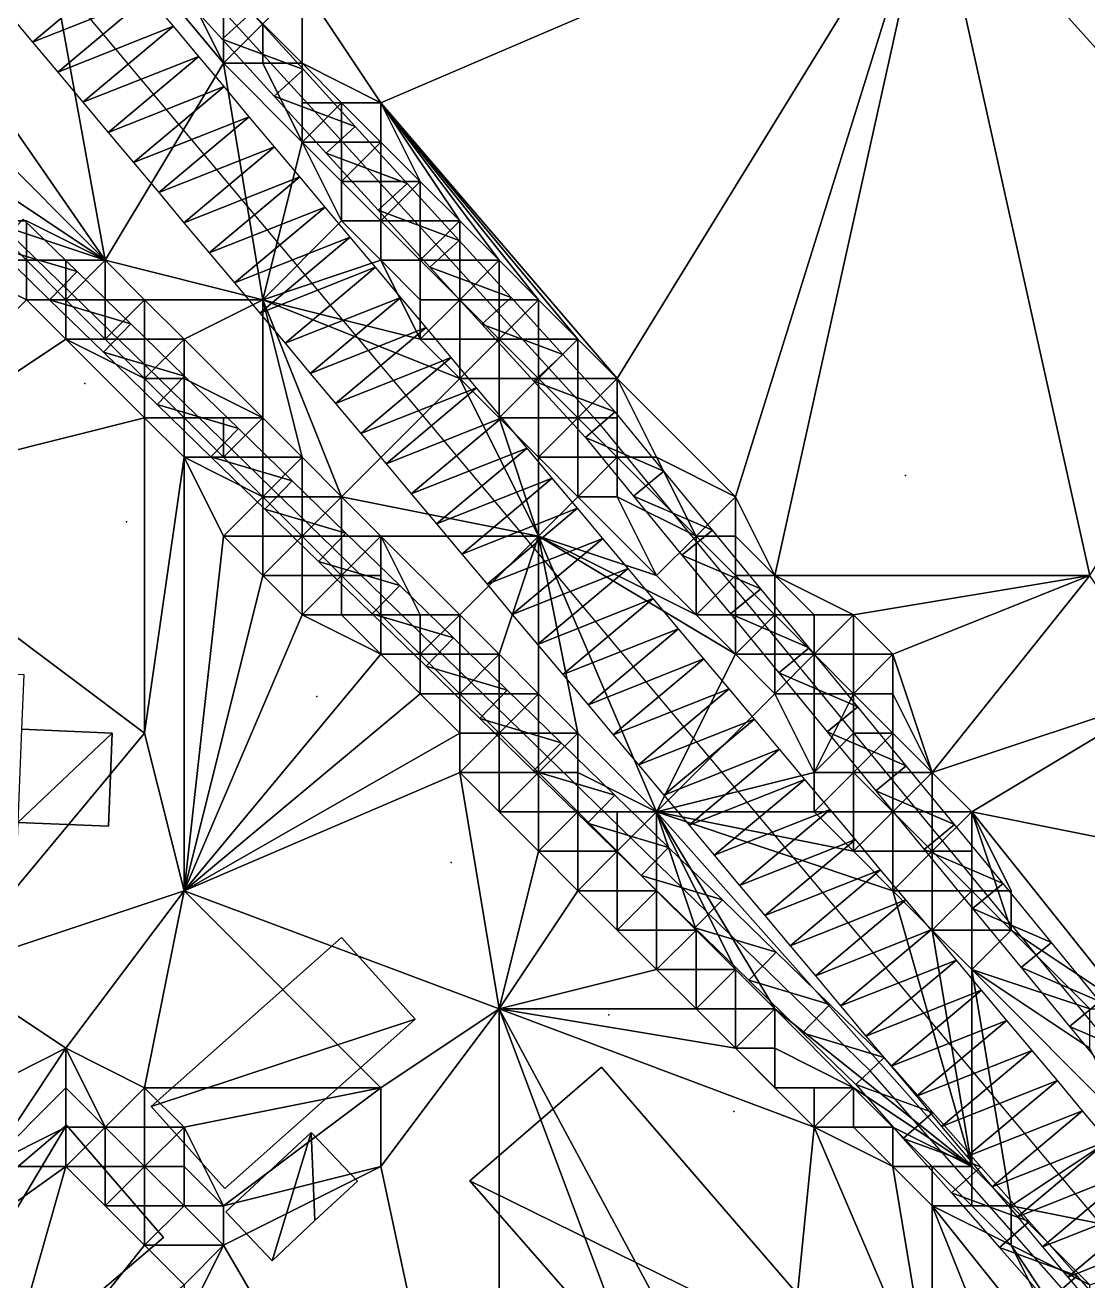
# Model space of a CAD drawing. Header units: metres. Extents: x -1103 to 901, y -902 to 905.
# Drawn here: x 185.9 to 239.9, y 466.2 to 529.9 of the extents above; entities that cross this region are included whole.
import ezdxf

# ---------------------------------------------------------------- set-up
doc = ezdxf.new("R2010")
doc.units = ezdxf.units.M
for name, color, linetype in [('OSM_BUILDING_FOOTPRINTS', 7, 'CONTINUOUS'), ('OSM_BUILDING_ROOFS', 1, 'CONTINUOUS'), ('OSM_BUILDING_WALLS', 8, 'CONTINUOUS'), ('OSM_ROAD_AXES', 2, 'CONTINUOUS'), ('OSM_ROAD_SURFACE', 9, 'CONTINUOUS'), ('OSM_TERRAIN', 3, 'CONTINUOUS'), ('OSM_TREES', 3, 'CONTINUOUS'), ('OSM_WATER_SURFACE', 5, 'CONTINUOUS'), ('OSM_WATERWAYS', 5, 'CONTINUOUS')]:
    doc.layers.add(name, color=color, linetype=linetype)

msp = doc.modelspace()

# ---------------------------------------------------------------- linework, layer by layer
at = {"layer": 'OSM_BUILDING_FOOTPRINTS'}
for points in [[(185.859, 496.969, 12.929), (185.748, 494.193, 12.929), (190.347, 494.005, 12.929), (190.159, 489.283, 12.929), (185.56, 489.471, 12.929), (185.439, 486.573, 12.929), (180.454, 486.772, 12.929), (180.343, 484.096, 12.929), (168.405, 484.583, 12.929), (168.515, 487.248, 12.929), (161.01, 487.546, 12.929), (161.109, 489.968, 12.929), (157.318, 490.123, 12.929), (157.539, 495.642, 12.929), (161.342, 495.498, 12.929), (161.441, 497.953, 12.929), (165.896, 497.776, 12.929), (165.995, 500.154, 12.929), (182.62, 499.479, 12.929), (182.521, 497.101, 12.929), (185.859, 496.969, 12.929)], [(201.997, 483.631, 14.17), (205.745, 479.473, 14.17), (196.073, 470.892, 14.17), (192.325, 475.05, 14.17), (201.997, 483.631, 14.17)], [(215.196, 477.04, 14.929), (228.803, 461.292, 14.929), (222.226, 455.608, 14.929), (208.519, 471.279, 14.929), (215.196, 477.04, 14.929)], [(171.102, 459.667, 10.438), (188.036, 474.099, 10.438), (192.955, 468.392, 10.438), (176.01, 453.971, 10.438), (171.102, 459.667, 10.438)], [(196.117, 469.697, 13.98), (200.461, 473.734, 13.98), (202.804, 471.256, 13.98), (200.649, 469.255, 13.98), (198.471, 467.209, 13.98), (196.117, 469.697, 13.98)]]:
    msp.add_polyline3d(points, close=True, dxfattribs=at)
at = {"layer": 'OSM_BUILDING_ROOFS'}
for points in [[(185.56, 489.471, 22.929), (190.347, 494.005, 22.929), (185.748, 494.193, 22.929)], [(185.56, 489.471, 22.929), (190.159, 489.283, 22.929), (190.347, 494.005, 22.929)], [(205.745, 479.473, 26.17), (201.997, 483.631, 26.17), (192.325, 475.05, 26.17)], [(205.745, 479.473, 26.17), (192.325, 475.05, 26.17), (196.073, 470.892, 26.17)], [(228.803, 461.292, 26.929), (215.196, 477.04, 26.929), (208.519, 471.279, 26.929)], [(188.036, 474.099, 22.438), (171.102, 459.667, 22.438), (176.01, 453.971, 22.438)], [(188.036, 474.099, 22.438), (176.01, 453.971, 22.438), (192.955, 468.392, 22.438)], [(200.461, 473.734, 25.98), (196.117, 469.697, 25.98), (198.471, 467.209, 25.98)], [(200.461, 473.734, 25.98), (198.471, 467.209, 25.98), (200.649, 469.255, 25.98)], [(200.461, 473.734, 25.98), (200.649, 469.255, 25.98), (202.804, 471.256, 25.98)], [(228.803, 461.292, 26.929), (208.519, 471.279, 26.929), (222.226, 455.608, 26.929)]]:
    msp.add_3dface(points, dxfattribs=at)
at = {"layer": 'OSM_BUILDING_WALLS'}
for points in [[(190.347, 494.005, 12.929), (185.748, 494.193, 12.929), (185.748, 494.193, 22.929)], [(190.347, 494.005, 12.929), (185.748, 494.193, 22.929), (190.347, 494.005, 22.929)], [(190.159, 489.283, 12.929), (190.347, 494.005, 12.929), (190.347, 494.005, 22.929)], [(190.159, 489.283, 12.929), (190.347, 494.005, 22.929), (190.159, 489.283, 22.929)], [(185.56, 489.471, 12.929), (190.159, 489.283, 12.929), (190.159, 489.283, 22.929)], [(185.56, 489.471, 12.929), (190.159, 489.283, 22.929), (185.56, 489.471, 22.929)], [(201.997, 483.631, 14.17), (192.325, 475.05, 14.17), (192.325, 475.05, 26.17)], [(201.997, 483.631, 14.17), (192.325, 475.05, 26.17), (201.997, 483.631, 26.17)], [(205.745, 479.473, 14.17), (201.997, 483.631, 14.17), (201.997, 483.631, 26.17)], [(205.745, 479.473, 14.17), (201.997, 483.631, 26.17), (205.745, 479.473, 26.17)], [(196.073, 470.892, 14.17), (205.745, 479.473, 14.17), (205.745, 479.473, 26.17)], [(196.073, 470.892, 14.17), (205.745, 479.473, 26.17), (196.073, 470.892, 26.17)], [(215.196, 477.04, 14.929), (208.519, 471.279, 14.929), (208.519, 471.279, 26.929)], [(215.196, 477.04, 14.929), (208.519, 471.279, 26.929), (215.196, 477.04, 26.929)], [(228.803, 461.292, 14.929), (215.196, 477.04, 14.929), (215.196, 477.04, 26.929)], [(228.803, 461.292, 14.929), (215.196, 477.04, 26.929), (228.803, 461.292, 26.929)], [(192.325, 475.05, 14.17), (196.073, 470.892, 14.17), (196.073, 470.892, 26.17)], [(192.325, 475.05, 14.17), (196.073, 470.892, 26.17), (192.325, 475.05, 26.17)], [(188.036, 474.099, 10.438), (171.102, 459.667, 10.438), (171.102, 459.667, 22.438)], [(188.036, 474.099, 10.438), (171.102, 459.667, 22.438), (188.036, 474.099, 22.438)], [(192.955, 468.392, 10.438), (188.036, 474.099, 10.438), (188.036, 474.099, 22.438)], [(192.955, 468.392, 10.438), (188.036, 474.099, 22.438), (192.955, 468.392, 22.438)], [(200.461, 473.734, 13.98), (196.117, 469.697, 13.98), (196.117, 469.697, 25.98)], [(200.461, 473.734, 13.98), (196.117, 469.697, 25.98), (200.461, 473.734, 25.98)], [(202.804, 471.256, 13.98), (200.461, 473.734, 13.98), (200.461, 473.734, 25.98)], [(202.804, 471.256, 13.98), (200.461, 473.734, 25.98), (202.804, 471.256, 25.98)], [(200.649, 469.255, 13.98), (202.804, 471.256, 13.98), (202.804, 471.256, 25.98)], [(200.649, 469.255, 13.98), (202.804, 471.256, 25.98), (200.649, 469.255, 25.98)], [(208.519, 471.279, 14.929), (222.226, 455.608, 14.929), (222.226, 455.608, 26.929)], [(208.519, 471.279, 14.929), (222.226, 455.608, 26.929), (208.519, 471.279, 26.929)], [(196.117, 469.697, 13.98), (198.471, 467.209, 13.98), (198.471, 467.209, 25.98)], [(196.117, 469.697, 13.98), (198.471, 467.209, 25.98), (196.117, 469.697, 25.98)], [(198.471, 467.209, 13.98), (200.649, 469.255, 13.98), (200.649, 469.255, 25.98)], [(198.471, 467.209, 13.98), (200.649, 469.255, 25.98), (198.471, 467.209, 25.98)], [(176.01, 453.971, 10.438), (192.955, 468.392, 10.438), (192.955, 468.392, 22.438)], [(176.01, 453.971, 10.438), (192.955, 468.392, 22.438), (176.01, 453.971, 22.438)]]:
    msp.add_3dface(points, dxfattribs=at)
at = {"layer": 'OSM_ROAD_AXES'}
msp.add_polyline3d([(179.625, 541.713, 13.917), (363.017, 323.054, 14.291), (382.196, 303.402, 15.046)], dxfattribs=at)
at = {"layer": 'OSM_ROAD_SURFACE'}
for points in [[(185.021, 530.611, 14.113), (186.303, 529.082, 14.119), (190.901, 532.938, 13.947)], [(186.303, 529.082, 14.119), (192.183, 531.409, 13.965), (190.901, 532.938, 13.947)], [(186.303, 529.082, 14.119), (187.586, 527.553, 14.125), (192.183, 531.409, 13.965)], [(187.586, 527.553, 14.125), (193.466, 529.879, 13.984), (192.183, 531.409, 13.965)], [(187.586, 527.553, 14.125), (188.868, 526.024, 14.135), (193.466, 529.879, 13.984)], [(188.868, 526.024, 14.135), (194.748, 528.35, 14.002), (193.466, 529.879, 13.984)], [(188.868, 526.024, 14.135), (190.151, 524.495, 14.154), (194.748, 528.35, 14.002)], [(190.151, 524.495, 14.154), (196.03, 526.821, 14.024), (194.748, 528.35, 14.002)], [(190.151, 524.495, 14.154), (191.433, 522.966, 14.172), (196.03, 526.821, 14.024)], [(191.433, 522.966, 14.172), (197.313, 525.292, 14.015), (196.03, 526.821, 14.024)], [(191.433, 522.966, 14.172), (192.716, 521.436, 14.194), (197.313, 525.292, 14.015)], [(192.716, 521.436, 14.194), (198.595, 523.763, 13.998), (197.313, 525.292, 14.015)], [(192.716, 521.436, 14.194), (193.998, 519.907, 14.223), (198.595, 523.763, 13.998)], [(193.998, 519.907, 14.223), (199.878, 522.234, 14.024), (198.595, 523.763, 13.998)], [(193.998, 519.907, 14.223), (195.281, 518.378, 14.252), (199.878, 522.234, 14.024)], [(195.281, 518.378, 14.252), (201.16, 520.705, 14.225), (199.878, 522.234, 14.024)], [(195.281, 518.378, 14.252), (196.563, 516.849, 14.28), (201.16, 520.705, 14.225)], [(196.563, 516.849, 14.28), (202.443, 519.176, 14.385), (201.16, 520.705, 14.225)], [(196.563, 516.849, 14.28), (197.846, 515.32, 14.355), (202.443, 519.176, 14.385)], [(197.846, 515.32, 14.355), (203.725, 517.647, 14.5), (202.443, 519.176, 14.385)], [(197.846, 515.32, 14.355), (199.128, 513.791, 14.523), (203.725, 517.647, 14.5)], [(199.128, 513.791, 14.523), (205.008, 516.118, 14.655), (203.725, 517.647, 14.5)], [(199.128, 513.791, 14.523), (200.411, 512.262, 14.703), (205.008, 516.118, 14.655)], [(200.411, 512.262, 14.703), (206.29, 514.589, 14.678), (205.008, 516.118, 14.655)], [(200.411, 512.262, 14.703), (201.693, 510.733, 14.882), (206.29, 514.589, 14.678)], [(201.693, 510.733, 14.882), (207.573, 513.059, 14.933), (206.29, 514.589, 14.678)], [(201.693, 510.733, 14.882), (202.976, 509.204, 15.062), (207.573, 513.059, 14.933)], [(202.976, 509.204, 15.062), (208.855, 511.53, 15.103), (207.573, 513.059, 14.933)], [(202.976, 509.204, 15.062), (204.258, 507.675, 15.234), (208.855, 511.53, 15.103)], [(204.258, 507.675, 15.234), (210.138, 510.001, 15.341), (208.855, 511.53, 15.103)], [(204.258, 507.675, 15.234), (205.54, 506.146, 15.378), (210.138, 510.001, 15.341)], [(205.54, 506.146, 15.378), (211.42, 508.472, 15.511), (210.138, 510.001, 15.341)], [(205.54, 506.146, 15.378), (206.823, 504.617, 15.531), (211.42, 508.472, 15.511)], [(206.823, 504.617, 15.531), (212.703, 506.943, 15.661), (211.42, 508.472, 15.511)], [(206.823, 504.617, 15.531), (208.105, 503.087, 15.701), (212.703, 506.943, 15.661)], [(208.105, 503.087, 15.701), (213.985, 505.414, 15.797), (212.703, 506.943, 15.661)], [(208.105, 503.087, 15.701), (209.388, 501.558, 15.868), (213.985, 505.414, 15.797)], [(209.388, 501.558, 15.868), (215.267, 503.885, 15.909), (213.985, 505.414, 15.797)], [(209.388, 501.558, 15.868), (210.67, 500.029, 15.993), (215.267, 503.885, 15.909)], [(210.67, 500.029, 15.993), (216.55, 502.356, 16.018), (215.267, 503.885, 15.909)], [(210.67, 500.029, 15.993), (211.953, 498.5, 16.102), (216.55, 502.356, 16.018)], [(211.953, 498.5, 16.102), (217.832, 500.827, 16.093), (216.55, 502.356, 16.018)], [(211.953, 498.5, 16.102), (213.235, 496.971, 16.181), (217.832, 500.827, 16.093)], [(213.235, 496.971, 16.181), (219.115, 499.298, 16.187), (217.832, 500.827, 16.093)], [(213.235, 496.971, 16.181), (214.518, 495.442, 16.26), (219.115, 499.298, 16.187)], [(214.518, 495.442, 16.26), (220.397, 497.769, 16.308), (219.115, 499.298, 16.187)], [(214.518, 495.442, 16.26), (215.8, 493.913, 16.34), (220.397, 497.769, 16.308)], [(215.8, 493.913, 16.34), (221.68, 496.24, 16.397), (220.397, 497.769, 16.308)], [(215.8, 493.913, 16.34), (217.083, 492.384, 16.427), (221.68, 496.24, 16.397)], [(217.083, 492.384, 16.427), (222.962, 494.71, 16.409), (221.68, 496.24, 16.397)], [(217.083, 492.384, 16.427), (218.365, 490.855, 16.549), (222.962, 494.71, 16.409)], [(218.365, 490.855, 16.549), (224.245, 493.181, 16.555), (222.962, 494.71, 16.409)], [(218.365, 490.855, 16.549), (219.648, 489.326, 16.615), (224.245, 493.181, 16.555)], [(219.648, 489.326, 16.615), (225.527, 491.652, 16.687), (224.245, 493.181, 16.555)], [(219.648, 489.326, 16.615), (220.93, 487.797, 16.616), (225.527, 491.652, 16.687)], [(220.93, 487.797, 16.616), (226.81, 490.123, 16.69), (225.527, 491.652, 16.687)], [(220.93, 487.797, 16.616), (222.213, 486.268, 16.618), (226.81, 490.123, 16.69)], [(222.213, 486.268, 16.618), (228.092, 488.594, 16.772), (226.81, 490.123, 16.69)], [(222.213, 486.268, 16.618), (223.495, 484.738, 16.62), (228.092, 488.594, 16.772)], [(223.495, 484.738, 16.62), (229.375, 487.065, 16.863), (228.092, 488.594, 16.772)], [(223.495, 484.738, 16.62), (224.777, 483.209, 16.622), (229.375, 487.065, 16.863)], [(224.777, 483.209, 16.622), (230.657, 485.536, 16.894), (229.375, 487.065, 16.863)], [(224.777, 483.209, 16.622), (226.06, 481.68, 16.623), (230.657, 485.536, 16.894)], [(226.06, 481.68, 16.623), (231.94, 484.007, 16.906), (230.657, 485.536, 16.894)], [(226.06, 481.68, 16.623), (227.342, 480.151, 16.625), (231.94, 484.007, 16.906)], [(227.342, 480.151, 16.625), (233.222, 482.478, 16.877), (231.94, 484.007, 16.906)], [(227.342, 480.151, 16.625), (228.625, 478.622, 16.627), (233.222, 482.478, 16.877)], [(228.625, 478.622, 16.627), (234.504, 480.949, 16.832), (233.222, 482.478, 16.877)], [(228.625, 478.622, 16.627), (229.907, 477.093, 16.628), (234.504, 480.949, 16.832)], [(229.907, 477.093, 16.628), (235.787, 479.42, 16.756), (234.504, 480.949, 16.832)], [(229.907, 477.093, 16.628), (231.19, 475.564, 16.63), (235.787, 479.42, 16.756)], [(231.19, 475.564, 16.63), (237.069, 477.891, 16.681), (235.787, 479.42, 16.756)], [(231.19, 475.564, 16.63), (232.472, 474.035, 16.632), (237.069, 477.891, 16.681)], [(232.472, 474.035, 16.632), (238.352, 476.361, 16.606), (237.069, 477.891, 16.681)], [(232.472, 474.035, 16.632), (233.755, 472.506, 16.634), (238.352, 476.361, 16.606)], [(233.755, 472.506, 16.634), (239.634, 474.832, 16.53), (238.352, 476.361, 16.606)], [(233.755, 472.506, 16.634), (235.037, 470.977, 16.6), (239.634, 474.832, 16.53)], [(235.037, 470.977, 16.6), (240.917, 473.303, 16.455), (239.634, 474.832, 16.53)], [(235.037, 470.977, 16.6), (236.32, 469.448, 16.51), (240.917, 473.303, 16.455)], [(236.32, 469.448, 16.51), (242.199, 471.774, 16.392), (240.917, 473.303, 16.455)], [(236.32, 469.448, 16.51), (237.602, 467.918, 16.4), (242.199, 471.774, 16.392)], [(237.602, 467.918, 16.4), (243.482, 470.245, 16.329), (242.199, 471.774, 16.392)], [(237.602, 467.918, 16.4), (238.885, 466.389, 16.305), (243.482, 470.245, 16.329)], [(238.885, 466.389, 16.305), (244.764, 468.716, 16.266), (243.482, 470.245, 16.329)], [(238.885, 466.389, 16.305), (240.167, 464.86, 16.255), (244.764, 468.716, 16.266)]]:
    msp.add_3dface(points, dxfattribs=at)
at = {"layer": 'OSM_TERRAIN'}
for points in [[(184, 524, 14.324), (190, 518, 14.257), (172, 544, 14.054)], [(172, 544, 14.054), (190, 518, 14.257), (186, 540, 13.798)], [(196, 528, 13.944), (194, 532, 13.384), (186, 540, 13.798)], [(190, 518, 14.257), (196, 528, 13.944), (186, 540, 13.798)], [(204, 526, 13.83), (232, 538, 12.209), (200, 532, 13.735)], [(216, 512, 14.98), (232, 538, 12.209), (204, 526, 13.83)], [(216, 512, 14.98), (222, 506, 15.613), (232, 538, 12.209)], [(222, 506, 15.613), (224, 502, 15.954), (232, 538, 12.209)], [(224, 502, 15.954), (240, 502, 15.406), (232, 538, 12.209)], [(240, 502, 15.406), (250, 518, 13.232), (232, 538, 12.209)], [(250, 518, 13.232), (258, 528, 12.126), (232, 538, 12.209)], [(232, 538, 12.209), (258, 528, 12.126), (250, 538, 12.018)], [(196, 528, 13.944), (196, 532, 12.936), (194, 532, 13.384)], [(196, 528, 13.944), (198, 530, 12.98), (196, 532, 12.936)], [(200, 528, 13.121), (200, 532, 13.735), (198, 530, 12.98)], [(200, 528, 13.121), (204, 526, 13.83), (200, 532, 13.735)], [(196, 528, 13.944), (198, 528, 13.224), (198, 530, 12.98)], [(198, 528, 13.224), (200, 528, 13.121), (198, 530, 12.98)], [(198, 516, 14.24), (196, 528, 13.944), (190, 518, 14.257)], [(198, 516, 14.24), (200, 524, 13.866), (196, 528, 13.944)], [(200, 524, 13.866), (198, 528, 13.224), (196, 528, 13.944)], [(200, 524, 13.866), (200, 528, 13.121), (198, 528, 13.224)], [(200, 524, 13.866), (200, 526, 13.18), (200, 528, 13.121)], [(200, 526, 13.18), (202, 526, 13.283), (200, 528, 13.121)], [(202, 526, 13.283), (204, 526, 13.83), (200, 528, 13.121)], [(200, 524, 13.866), (202, 524, 13.161), (202, 526, 13.283)], [(200, 524, 13.866), (202, 526, 13.283), (200, 526, 13.18)], [(202, 524, 13.161), (204, 524, 13.461), (202, 526, 13.283)], [(204, 524, 13.461), (204, 526, 13.83), (202, 526, 13.283)], [(214, 514, 14.768), (204, 526, 13.83), (212, 516, 14.517)], [(214, 514, 14.768), (216, 512, 14.98), (204, 526, 13.83)], [(212, 516, 14.517), (204, 526, 13.83), (210, 518, 14.192)], [(210, 518, 14.192), (204, 526, 13.83), (208, 520, 13.903)], [(208, 520, 13.903), (204, 526, 13.83), (206, 522, 13.67)], [(206, 522, 13.67), (204, 526, 13.83), (204, 524, 13.461)], [(184, 522, 13.548), (190, 518, 14.257), (184, 524, 14.324)], [(198, 516, 14.24), (202, 520, 14.288), (200, 524, 13.866)], [(200, 524, 13.866), (202, 520, 14.288), (202, 522, 13.857)], [(202, 522, 13.857), (202, 524, 13.161), (200, 524, 13.866)], [(202, 522, 13.857), (204, 522, 13.216), (204, 524, 13.461)], [(202, 522, 13.857), (204, 524, 13.461), (202, 524, 13.161)], [(204, 522, 13.216), (206, 522, 13.67), (204, 524, 13.461)], [(184, 520, 13.458), (190, 518, 14.257), (184, 522, 13.548)], [(202, 520, 14.288), (204, 520, 13.858), (202, 522, 13.857)], [(204, 520, 13.858), (204, 522, 13.216), (202, 522, 13.857)], [(204, 520, 13.858), (206, 520, 13.308), (206, 522, 13.67)], [(204, 520, 13.858), (206, 522, 13.67), (204, 522, 13.216)], [(206, 520, 13.308), (208, 520, 13.903), (206, 522, 13.67)], [(182, 518, 14.71), (186, 518, 13.483), (184, 520, 13.458)], [(186, 518, 13.483), (186, 520, 13.507), (184, 520, 13.458)], [(184, 520, 13.458), (186, 520, 13.507), (190, 518, 14.257)], [(186, 518, 13.483), (190, 518, 14.257), (186, 520, 13.507)], [(198, 516, 14.24), (204, 518, 14.445), (202, 520, 14.288)], [(202, 520, 14.288), (204, 518, 14.445), (204, 520, 13.858)], [(204, 518, 14.445), (206, 518, 13.869), (204, 520, 13.858)], [(206, 518, 13.869), (206, 520, 13.308), (204, 520, 13.858)], [(206, 518, 13.869), (208, 518, 13.458), (208, 520, 13.903)], [(206, 518, 13.869), (208, 520, 13.903), (206, 520, 13.308)], [(208, 518, 13.458), (210, 518, 14.192), (208, 520, 13.903)], [(176, 506, 14.961), (186, 516, 14.297), (182, 518, 14.71)], [(186, 516, 14.297), (186, 518, 13.483), (182, 518, 14.71)], [(186, 516, 14.297), (188, 516, 13.524), (186, 518, 13.483)], [(188, 516, 13.524), (188, 518, 13.508), (186, 518, 13.483)], [(186, 518, 13.483), (188, 518, 13.508), (190, 518, 14.257)], [(188, 516, 13.524), (190, 516, 13.558), (190, 518, 14.257)], [(188, 516, 13.524), (190, 518, 14.257), (188, 518, 13.508)], [(190, 516, 13.558), (192, 516, 14.323), (190, 518, 14.257)], [(192, 516, 14.323), (198, 516, 14.24), (190, 518, 14.257)], [(198, 516, 14.24), (206, 514, 14.782), (204, 518, 14.445)], [(206, 514, 14.782), (206, 516, 14.639), (204, 518, 14.445)], [(204, 518, 14.445), (206, 516, 14.639), (206, 518, 13.869)], [(206, 516, 14.639), (208, 516, 13.872), (206, 518, 13.869)], [(208, 516, 13.872), (208, 518, 13.458), (206, 518, 13.869)], [(208, 516, 13.872), (210, 516, 13.65), (210, 518, 14.192)], [(208, 516, 13.872), (210, 518, 14.192), (208, 518, 13.458)], [(210, 516, 13.65), (212, 516, 14.517), (210, 518, 14.192)], [(176, 506, 14.961), (188, 514, 14.354), (186, 516, 14.297)], [(188, 514, 14.354), (188, 516, 13.524), (186, 516, 14.297)], [(188, 514, 14.354), (190, 514, 13.6), (188, 516, 13.524)], [(190, 514, 13.6), (190, 516, 13.558), (188, 516, 13.524)], [(190, 514, 13.6), (192, 514, 13.639), (192, 516, 14.323)], [(190, 514, 13.6), (192, 516, 14.323), (190, 516, 13.558)], [(192, 514, 13.639), (194, 514, 14.441), (192, 516, 14.323)], [(194, 514, 14.441), (198, 516, 14.24), (192, 516, 14.323)], [(194, 514, 14.441), (198, 510, 14.81), (198, 516, 14.24)], [(202, 506, 15.256), (198, 516, 14.24), (200, 508, 15.027)], [(200, 508, 15.027), (198, 516, 14.24), (198, 510, 14.81)], [(202, 506, 15.256), (208, 512, 14.949), (198, 516, 14.24)], [(198, 516, 14.24), (208, 512, 14.949), (206, 514, 14.782)], [(206, 514, 14.782), (208, 514, 14.852), (208, 516, 13.872)], [(206, 514, 14.782), (208, 516, 13.872), (206, 516, 14.639)], [(208, 514, 14.852), (210, 514, 13.961), (208, 516, 13.872)], [(210, 514, 13.961), (210, 516, 13.65), (208, 516, 13.872)], [(210, 514, 13.961), (212, 514, 13.824), (212, 516, 14.517)], [(210, 514, 13.961), (212, 516, 14.517), (210, 516, 13.65)], [(212, 514, 13.824), (214, 514, 14.768), (212, 516, 14.517)], [(176, 506, 14.961), (192, 510, 14.594), (188, 514, 14.354)], [(192, 510, 14.594), (192, 512, 13.691), (188, 514, 14.354)], [(188, 514, 14.354), (192, 512, 13.691), (190, 514, 13.6)], [(192, 512, 13.691), (192, 514, 13.639), (190, 514, 13.6)], [(192, 512, 13.691), (194, 512, 13.745), (194, 514, 14.441)], [(192, 512, 13.691), (194, 514, 14.441), (192, 514, 13.639)], [(194, 512, 13.745), (198, 510, 14.81), (194, 514, 14.441)], [(208, 512, 14.949), (208, 514, 14.852), (206, 514, 14.782)], [(208, 512, 14.949), (210, 512, 15.074), (210, 514, 13.961)], [(208, 512, 14.949), (210, 514, 13.961), (208, 514, 14.852)], [(210, 512, 15.074), (212, 512, 14.057), (210, 514, 13.961)], [(212, 512, 14.057), (212, 514, 13.824), (210, 514, 13.961)], [(212, 512, 14.057), (214, 512, 14.027), (214, 514, 14.768)], [(212, 512, 14.057), (214, 514, 14.768), (212, 514, 13.824)], [(214, 512, 14.027), (216, 512, 14.98), (214, 514, 14.768)], [(192, 510, 14.594), (194, 510, 13.816), (192, 512, 13.691)], [(194, 510, 13.816), (194, 512, 13.745), (192, 512, 13.691)], [(194, 510, 13.816), (198, 510, 14.81), (194, 512, 13.745)], [(202, 506, 15.256), (212, 504, 15.638), (208, 512, 14.949)], [(212, 504, 15.638), (210, 510, 15.291), (208, 512, 14.949)], [(210, 510, 15.291), (210, 512, 15.074), (208, 512, 14.949)], [(210, 510, 15.291), (212, 510, 15.302), (212, 512, 14.057)], [(210, 510, 15.291), (212, 512, 14.057), (210, 512, 15.074)], [(212, 510, 15.302), (214, 510, 14.154), (212, 512, 14.057)], [(214, 510, 14.154), (214, 512, 14.027), (212, 512, 14.057)], [(214, 510, 14.154), (216, 510, 14.231), (216, 512, 14.98)], [(214, 510, 14.154), (216, 512, 14.98), (214, 512, 14.027)], [(216, 508, 14.343), (218, 508, 14.588), (216, 512, 14.98)], [(216, 508, 14.343), (216, 512, 14.98), (216, 510, 14.231)], [(218, 508, 14.588), (222, 506, 15.613), (216, 512, 14.98)], [(192, 494, 15.228), (192, 510, 14.594), (176, 506, 14.961)], [(192, 494, 15.228), (194, 508, 14.782), (192, 510, 14.594)], [(194, 508, 14.782), (194, 510, 13.816), (192, 510, 14.594)], [(194, 508, 14.782), (196, 508, 13.967), (194, 510, 13.816)], [(196, 508, 13.967), (196, 510, 13.89), (194, 510, 13.816)], [(194, 510, 13.816), (196, 510, 13.89), (198, 510, 14.81)], [(196, 508, 13.967), (198, 508, 14.058), (198, 510, 14.81)], [(196, 508, 13.967), (198, 510, 14.81), (196, 510, 13.89)], [(198, 508, 14.058), (200, 508, 15.027), (198, 510, 14.81)], [(212, 504, 15.638), (212, 508, 15.527), (210, 510, 15.291)], [(212, 508, 15.527), (212, 510, 15.302), (210, 510, 15.291)], [(212, 508, 15.527), (214, 508, 15.463), (214, 510, 14.154)], [(212, 508, 15.527), (214, 510, 14.154), (212, 510, 15.302)], [(214, 508, 15.463), (216, 508, 14.343), (214, 510, 14.154)], [(216, 508, 14.343), (216, 510, 14.231), (214, 510, 14.154)], [(192, 494, 15.228), (194, 486, 15.996), (194, 508, 14.782)], [(194, 486, 15.996), (196, 504, 15.139), (194, 508, 14.782)], [(196, 504, 15.139), (198, 506, 14.178), (194, 508, 14.782)], [(194, 508, 14.782), (198, 506, 14.178), (196, 508, 13.967)], [(198, 506, 14.178), (198, 508, 14.058), (196, 508, 13.967)], [(198, 506, 14.178), (200, 506, 14.241), (200, 508, 15.027)], [(198, 506, 14.178), (200, 508, 15.027), (198, 508, 14.058)], [(200, 506, 14.241), (202, 506, 15.256), (200, 508, 15.027)], [(212, 504, 15.638), (214, 506, 15.738), (212, 508, 15.527)], [(214, 506, 15.738), (214, 508, 15.463), (212, 508, 15.527)], [(214, 506, 15.738), (216, 506, 15.444), (216, 508, 14.343)], [(214, 506, 15.738), (216, 508, 14.343), (214, 508, 15.463)], [(216, 506, 15.444), (220, 504, 14.746), (216, 508, 14.343)], [(220, 504, 14.746), (218, 508, 14.588), (216, 508, 14.343)], [(220, 504, 14.746), (222, 506, 15.613), (218, 508, 14.588)], [(182, 482, 15.276), (192, 494, 15.228), (176, 506, 14.961)], [(196, 504, 15.139), (198, 504, 15.232), (198, 506, 14.178)], [(198, 504, 15.232), (200, 504, 14.338), (198, 506, 14.178)], [(200, 504, 14.338), (200, 506, 14.241), (198, 506, 14.178)], [(200, 504, 14.338), (202, 504, 14.441), (202, 506, 15.256)], [(200, 504, 14.338), (202, 506, 15.256), (200, 506, 14.241)], [(202, 504, 14.441), (204, 504, 15.488), (202, 506, 15.256)], [(204, 504, 15.488), (212, 504, 15.638), (202, 506, 15.256)], [(212, 504, 15.638), (218, 502, 16.075), (214, 506, 15.738)], [(218, 502, 16.075), (216, 506, 15.444), (214, 506, 15.738)], [(218, 502, 16.075), (220, 504, 14.746), (216, 506, 15.444)], [(220, 504, 14.746), (222, 504, 15.506), (222, 506, 15.613)], [(222, 504, 15.506), (224, 502, 15.954), (222, 506, 15.613)], [(194, 486, 15.996), (198, 502, 15.362), (196, 504, 15.139)], [(198, 502, 15.362), (198, 504, 15.232), (196, 504, 15.139)], [(198, 502, 15.362), (200, 502, 15.462), (200, 504, 14.338)], [(198, 502, 15.362), (200, 504, 14.338), (198, 504, 15.232)], [(200, 502, 15.462), (202, 502, 14.537), (200, 504, 14.338)], [(202, 502, 14.537), (202, 504, 14.441), (200, 504, 14.338)], [(202, 502, 14.537), (204, 502, 14.64), (204, 504, 15.488)], [(202, 502, 14.537), (204, 504, 15.488), (202, 504, 14.441)], [(204, 500, 14.739), (206, 500, 14.836), (204, 504, 15.488)], [(204, 500, 14.739), (204, 504, 15.488), (204, 502, 14.64)], [(206, 500, 14.836), (208, 500, 15.938), (204, 504, 15.488)], [(208, 500, 15.938), (212, 504, 15.638), (204, 504, 15.488)], [(208, 500, 15.938), (210, 498, 16.099), (212, 504, 15.638)], [(212, 496, 16.24), (212, 504, 15.638), (210, 498, 16.099)], [(214, 494, 16.332), (212, 504, 15.638), (212, 496, 16.24)], [(214, 494, 16.332), (218, 490, 16.524), (212, 504, 15.638)], [(218, 490, 16.524), (222, 498, 16.311), (212, 504, 15.638)], [(212, 504, 15.638), (222, 498, 16.311), (220, 500, 16.208)], [(212, 504, 15.638), (220, 500, 16.208), (218, 502, 16.075)], [(220, 500, 16.208), (220, 504, 14.746), (218, 502, 16.075)], [(220, 500, 16.208), (222, 502, 14.892), (220, 504, 14.746)], [(222, 502, 14.892), (222, 504, 15.506), (220, 504, 14.746)], [(222, 502, 14.892), (224, 502, 15.954), (222, 504, 15.506)], [(194, 486, 15.996), (200, 500, 15.589), (198, 502, 15.362)], [(200, 500, 15.589), (200, 502, 15.462), (198, 502, 15.362)], [(200, 500, 15.589), (202, 500, 15.694), (202, 502, 14.537)], [(200, 500, 15.589), (202, 502, 14.537), (200, 502, 15.462)], [(202, 500, 15.694), (204, 500, 14.739), (202, 502, 14.537)], [(204, 500, 14.739), (204, 502, 14.64), (202, 502, 14.537)], [(220, 500, 16.208), (222, 500, 15.13), (222, 502, 14.892)], [(222, 500, 15.13), (224, 500, 15.042), (222, 502, 14.892)], [(224, 500, 15.042), (224, 502, 15.954), (222, 502, 14.892)], [(224, 500, 15.042), (226, 500, 16.125), (224, 502, 15.954)], [(226, 500, 16.125), (228, 500, 16.09), (224, 502, 15.954)], [(228, 500, 16.09), (240, 502, 15.406), (224, 502, 15.954)], [(230, 498, 16.155), (240, 502, 15.406), (228, 500, 16.09)], [(232, 492, 16.209), (240, 502, 15.406), (230, 498, 16.155)], [(244, 496, 15.558), (240, 502, 15.406), (232, 492, 16.209)], [(194, 486, 15.996), (204, 498, 15.906), (200, 500, 15.589)], [(204, 498, 15.906), (202, 500, 15.694), (200, 500, 15.589)], [(204, 498, 15.906), (204, 500, 14.739), (202, 500, 15.694)], [(204, 498, 15.906), (206, 498, 14.974), (204, 500, 14.739)], [(206, 498, 14.974), (206, 500, 14.836), (204, 500, 14.739)], [(206, 498, 14.974), (208, 498, 15.024), (208, 500, 15.938)], [(206, 498, 14.974), (208, 500, 15.938), (206, 500, 14.836)], [(208, 498, 15.024), (210, 498, 16.099), (208, 500, 15.938)], [(222, 498, 16.311), (222, 500, 15.13), (220, 500, 16.208)], [(222, 498, 16.311), (224, 498, 15.157), (224, 500, 15.042)], [(222, 498, 16.311), (224, 500, 15.042), (222, 500, 15.13)], [(224, 498, 15.157), (226, 498, 15.175), (224, 500, 15.042)], [(226, 498, 15.175), (226, 500, 16.125), (224, 500, 15.042)], [(226, 498, 15.175), (228, 498, 16.195), (228, 500, 16.09)], [(226, 498, 15.175), (228, 500, 16.09), (226, 500, 16.125)], [(228, 498, 16.195), (230, 498, 16.155), (228, 500, 16.09)], [(194, 486, 15.996), (206, 496, 16.117), (204, 498, 15.906)], [(206, 496, 16.117), (206, 498, 14.974), (204, 498, 15.906)], [(206, 496, 16.117), (208, 496, 15.111), (206, 498, 14.974)], [(208, 496, 15.111), (208, 498, 15.024), (206, 498, 14.974)], [(208, 496, 15.111), (210, 496, 15.211), (210, 498, 16.099)], [(208, 496, 15.111), (210, 498, 16.099), (208, 498, 15.024)], [(210, 496, 15.211), (212, 496, 16.24), (210, 498, 16.099)], [(218, 490, 16.524), (224, 496, 16.304), (222, 498, 16.311)], [(224, 496, 16.304), (224, 498, 15.157), (222, 498, 16.311)], [(224, 496, 16.304), (226, 496, 15.233), (226, 498, 15.175)], [(224, 496, 16.304), (226, 498, 15.175), (224, 498, 15.157)], [(226, 496, 15.233), (228, 496, 15.544), (226, 498, 15.175)], [(228, 496, 15.544), (228, 498, 16.195), (226, 498, 15.175)], [(228, 496, 15.544), (230, 496, 16.26), (230, 498, 16.155)], [(228, 496, 15.544), (230, 498, 16.155), (228, 498, 16.195)], [(230, 496, 16.26), (232, 492, 16.209), (230, 498, 16.155)], [(194, 486, 15.996), (208, 494, 16.314), (206, 496, 16.117)], [(208, 494, 16.314), (208, 496, 15.111), (206, 496, 16.117)], [(208, 494, 16.314), (210, 494, 15.278), (208, 496, 15.111)], [(210, 494, 15.278), (210, 496, 15.211), (208, 496, 15.111)], [(210, 494, 15.278), (212, 494, 15.398), (212, 496, 16.24)], [(210, 494, 15.278), (212, 496, 16.24), (210, 496, 15.211)], [(212, 494, 15.398), (214, 494, 16.332), (212, 496, 16.24)], [(218, 490, 16.524), (226, 492, 16.641), (224, 496, 16.304)], [(226, 492, 16.641), (226, 496, 15.233), (224, 496, 16.304)], [(226, 492, 16.641), (228, 494, 15.329), (228, 496, 15.544)], [(226, 492, 16.641), (228, 496, 15.544), (226, 496, 15.233)], [(228, 494, 15.329), (230, 494, 15.896), (228, 496, 15.544)], [(230, 494, 15.896), (230, 496, 16.26), (228, 496, 15.544)], [(230, 494, 15.896), (232, 492, 16.209), (230, 496, 16.26)], [(232, 492, 16.209), (234, 490, 16.399), (244, 496, 15.558)], [(254, 486, 15.225), (244, 496, 15.558), (234, 490, 16.399)], [(194, 486, 15.996), (192, 494, 15.228), (182, 482, 15.276)], [(194, 486, 15.996), (208, 492, 16.42), (208, 494, 16.314)], [(208, 492, 16.42), (210, 492, 16.484), (210, 494, 15.278)], [(208, 492, 16.42), (210, 494, 15.278), (208, 494, 16.314)], [(210, 492, 16.484), (212, 492, 15.431), (210, 494, 15.278)], [(212, 492, 15.431), (212, 494, 15.398), (210, 494, 15.278)], [(212, 492, 15.431), (214, 492, 15.609), (214, 494, 16.332)], [(212, 492, 15.431), (214, 494, 16.332), (212, 494, 15.398)], [(214, 492, 15.609), (218, 490, 16.524), (214, 494, 16.332)], [(228, 492, 15.992), (228, 494, 15.329), (226, 492, 16.641)], [(228, 492, 15.992), (230, 492, 15.408), (230, 494, 15.896)], [(228, 492, 15.992), (230, 494, 15.896), (228, 494, 15.329)], [(230, 492, 15.408), (232, 492, 16.209), (230, 494, 15.896)], [(194, 486, 15.996), (210, 480, 16.923), (208, 492, 16.42)], [(210, 480, 16.923), (212, 488, 16.761), (208, 492, 16.42)], [(208, 492, 16.42), (212, 488, 16.761), (210, 490, 16.59)], [(210, 490, 16.59), (210, 492, 16.484), (208, 492, 16.42)], [(210, 490, 16.59), (212, 490, 16.654), (212, 492, 15.431)], [(210, 490, 16.59), (212, 492, 15.431), (210, 492, 16.484)], [(212, 490, 16.654), (214, 490, 15.561), (212, 492, 15.431)], [(214, 490, 15.561), (214, 492, 15.609), (212, 492, 15.431)], [(214, 490, 15.561), (218, 490, 16.524), (214, 492, 15.609)], [(218, 490, 16.524), (226, 490, 16.662), (226, 492, 16.641)], [(226, 490, 16.662), (228, 490, 16.718), (228, 492, 15.992)], [(226, 490, 16.662), (228, 492, 15.992), (226, 492, 16.641)], [(228, 490, 16.718), (230, 490, 15.724), (228, 492, 15.992)], [(230, 490, 15.724), (230, 492, 15.408), (228, 492, 15.992)], [(230, 490, 15.724), (232, 490, 15.444), (232, 492, 16.209)], [(230, 490, 15.724), (232, 492, 16.209), (230, 492, 15.408)], [(232, 490, 15.444), (234, 490, 16.399), (232, 492, 16.209)], [(212, 488, 16.761), (212, 490, 16.654), (210, 490, 16.59)], [(212, 488, 16.761), (214, 488, 16.761), (214, 490, 15.561)], [(212, 488, 16.761), (214, 490, 15.561), (212, 490, 16.654)], [(214, 488, 16.761), (216, 488, 15.669), (214, 490, 15.561)], [(216, 488, 15.669), (216, 490, 15.801), (214, 490, 15.561)], [(214, 490, 15.561), (216, 490, 15.801), (218, 490, 16.524)], [(216, 488, 15.669), (218, 486, 15.76), (218, 490, 16.524)], [(216, 488, 15.669), (218, 490, 16.524), (216, 490, 15.801)], [(224, 480, 16.113), (218, 490, 16.524), (222, 482, 15.982)], [(224, 480, 16.113), (234, 472, 16.577), (218, 490, 16.524)], [(222, 482, 15.982), (218, 490, 16.524), (220, 484, 15.87)], [(220, 484, 15.87), (218, 490, 16.524), (218, 486, 15.76)], [(218, 490, 16.524), (234, 472, 16.577), (230, 486, 16.848)], [(218, 490, 16.524), (230, 486, 16.848), (228, 488, 16.789)], [(218, 490, 16.524), (228, 488, 16.789), (226, 490, 16.662)], [(228, 488, 16.789), (228, 490, 16.718), (226, 490, 16.662)], [(228, 488, 16.789), (230, 488, 16.775), (230, 490, 15.724)], [(228, 488, 16.789), (230, 490, 15.724), (228, 490, 16.718)], [(230, 488, 16.775), (232, 488, 15.641), (230, 490, 15.724)], [(232, 488, 15.641), (232, 490, 15.444), (230, 490, 15.724)], [(232, 488, 15.641), (234, 488, 15.465), (234, 490, 16.399)], [(232, 488, 15.641), (234, 490, 16.399), (232, 490, 15.444)], [(236, 484, 15.456), (234, 490, 16.399), (236, 486, 15.553)], [(236, 484, 15.456), (242, 480, 16.233), (234, 490, 16.399)], [(234, 486, 15.536), (236, 486, 15.553), (234, 490, 16.399)], [(234, 486, 15.536), (234, 490, 16.399), (234, 488, 15.465)], [(242, 480, 16.233), (254, 486, 15.225), (234, 490, 16.399)], [(210, 480, 16.923), (214, 486, 16.857), (212, 488, 16.761)], [(214, 486, 16.857), (214, 488, 16.761), (212, 488, 16.761)], [(214, 486, 16.857), (216, 486, 16.857), (216, 488, 15.669)], [(214, 486, 16.857), (216, 488, 15.669), (214, 488, 16.761)], [(216, 486, 16.857), (218, 486, 15.76), (216, 488, 15.669)], [(230, 486, 16.848), (230, 488, 16.775), (228, 488, 16.789)], [(230, 486, 16.848), (232, 486, 16.791), (232, 488, 15.641)], [(230, 486, 16.848), (232, 488, 15.641), (230, 488, 16.775)], [(232, 486, 16.791), (234, 486, 15.536), (232, 488, 15.641)], [(234, 486, 15.536), (234, 488, 15.465), (232, 488, 15.641)], [(188, 478, 15.461), (194, 486, 15.996), (182, 482, 15.276)], [(188, 478, 15.461), (192, 476, 16.194), (194, 486, 15.996)], [(204, 476, 16.423), (194, 486, 15.996), (192, 476, 16.194)], [(204, 476, 16.423), (210, 480, 16.923), (194, 486, 15.996)], [(210, 480, 16.923), (218, 482, 16.996), (214, 486, 16.857)], [(218, 482, 16.996), (216, 484, 16.926), (214, 486, 16.857)], [(216, 484, 16.926), (216, 486, 16.857), (214, 486, 16.857)], [(216, 484, 16.926), (218, 484, 16.926), (218, 486, 15.76)], [(216, 484, 16.926), (218, 486, 15.76), (216, 486, 16.857)], [(218, 484, 16.926), (220, 484, 15.87), (218, 486, 15.76)], [(234, 472, 16.577), (232, 484, 16.857), (230, 486, 16.848)], [(232, 484, 16.857), (232, 486, 16.791), (230, 486, 16.848)], [(232, 484, 16.857), (234, 484, 16.586), (234, 486, 15.536)], [(232, 484, 16.857), (234, 486, 15.536), (232, 486, 16.791)], [(234, 484, 16.586), (236, 484, 15.456), (234, 486, 15.536)], [(236, 484, 15.456), (236, 486, 15.553), (234, 486, 15.536)], [(218, 482, 16.996), (218, 484, 16.926), (216, 484, 16.926)], [(218, 482, 16.996), (220, 482, 16.996), (220, 484, 15.87)], [(218, 482, 16.996), (220, 484, 15.87), (218, 484, 16.926)], [(220, 482, 16.996), (222, 482, 15.982), (220, 484, 15.87)], [(234, 472, 16.577), (234, 482, 16.82), (232, 484, 16.857)], [(234, 482, 16.82), (234, 484, 16.586), (232, 484, 16.857)], [(234, 482, 16.82), (240, 480, 15.375), (236, 484, 15.456)], [(234, 482, 16.82), (236, 484, 15.456), (234, 484, 16.586)], [(240, 480, 15.375), (242, 480, 16.233), (236, 484, 15.456)], [(184, 476, 15.082), (188, 478, 15.461), (182, 482, 15.276)], [(210, 480, 16.923), (220, 480, 17), (218, 482, 16.996)], [(220, 480, 17), (220, 482, 16.996), (218, 482, 16.996)], [(220, 480, 17), (222, 480, 17), (222, 482, 15.982)], [(220, 480, 17), (222, 482, 15.982), (220, 482, 16.996)], [(222, 480, 17), (224, 480, 16.113), (222, 482, 15.982)], [(236, 470, 16.523), (234, 482, 16.82), (234, 472, 16.577)], [(236, 470, 16.523), (242, 474, 16.378), (234, 482, 16.82)], [(242, 474, 16.378), (240, 478, 15.634), (234, 482, 16.82)], [(234, 482, 16.82), (240, 478, 15.634), (240, 480, 15.375)], [(210, 444, 16.649), (210, 480, 16.923), (204, 472, 16.165)], [(204, 472, 16.165), (210, 480, 16.923), (204, 476, 16.423)], [(210, 444, 16.649), (222, 448, 16.431), (210, 480, 16.923)], [(210, 480, 16.923), (222, 448, 16.431), (224, 454, 16.744)], [(224, 454, 16.744), (226, 474, 17), (210, 480, 16.923)], [(210, 480, 16.923), (226, 474, 17), (222, 478, 17)], [(210, 480, 16.923), (222, 478, 17), (220, 480, 17)], [(222, 478, 17), (222, 480, 17), (220, 480, 17)], [(222, 478, 17), (224, 478, 17), (224, 480, 16.113)], [(222, 478, 17), (224, 480, 16.113), (222, 480, 17)], [(224, 478, 17), (228, 476, 16.285), (224, 480, 16.113)], [(228, 476, 16.285), (234, 472, 16.577), (224, 480, 16.113)], [(184, 476, 15.082), (184, 472, 14.124), (188, 478, 15.461)], [(184, 472, 14.124), (188, 476, 14.646), (188, 478, 15.461)], [(188, 476, 14.646), (190, 474, 15.166), (188, 478, 15.461)], [(190, 474, 15.166), (192, 476, 16.194), (188, 478, 15.461)], [(222, 478, 17), (226, 474, 17), (224, 476, 17)], [(224, 476, 17), (224, 478, 17), (222, 478, 17)], [(224, 476, 17), (228, 476, 16.285), (224, 478, 17)], [(184, 472, 14.124), (188, 474, 13.986), (188, 476, 14.646)], [(188, 474, 13.986), (190, 474, 15.166), (188, 476, 14.646)], [(190, 474, 15.166), (192, 474, 16.068), (192, 476, 16.194)], [(192, 474, 16.068), (194, 474, 16.353), (192, 476, 16.194)], [(194, 474, 16.353), (204, 476, 16.423), (192, 476, 16.194)], [(196, 470, 16.206), (204, 476, 16.423), (194, 474, 16.353)], [(204, 472, 16.165), (204, 476, 16.423), (196, 470, 16.206)], [(226, 474, 17), (226, 476, 17), (224, 476, 17)], [(224, 476, 17), (226, 476, 17), (228, 476, 16.285)], [(226, 474, 17), (228, 474, 16.966), (228, 476, 16.285)], [(226, 474, 17), (228, 476, 16.285), (226, 476, 17)], [(228, 474, 16.966), (230, 474, 16.169), (228, 476, 16.285)], [(230, 474, 16.169), (234, 472, 16.577), (228, 476, 16.285)], [(188, 472, 13.986), (188, 474, 13.986), (184, 472, 14.124)], [(188, 472, 13.986), (190, 472, 14.159), (190, 474, 15.166)], [(188, 472, 13.986), (190, 474, 15.166), (188, 474, 13.986)], [(190, 472, 14.159), (192, 472, 15.346), (190, 474, 15.166)], [(192, 472, 15.346), (192, 474, 16.068), (190, 474, 15.166)], [(192, 472, 15.346), (194, 472, 16.152), (194, 474, 16.353)], [(192, 472, 15.346), (194, 474, 16.353), (192, 474, 16.068)], [(194, 472, 16.152), (196, 470, 16.206), (194, 474, 16.353)], [(224, 454, 16.744), (232, 460, 16.66), (226, 474, 17)], [(226, 474, 17), (232, 460, 16.66), (230, 472, 16.926)], [(230, 472, 16.926), (228, 474, 16.966), (226, 474, 17)], [(230, 472, 16.926), (230, 474, 16.169), (228, 474, 16.966)], [(230, 472, 16.926), (232, 472, 16.158), (230, 474, 16.169)], [(232, 472, 16.158), (234, 472, 16.577), (230, 474, 16.169)], [(236, 470, 16.523), (246, 468, 16.165), (242, 474, 16.378)], [(174, 462, 13.986), (184, 458, 13.986), (188, 472, 13.986)], [(174, 462, 13.986), (188, 472, 13.986), (184, 472, 14.124)], [(184, 458, 13.986), (192, 468, 13.986), (188, 472, 13.986)], [(188, 472, 13.986), (192, 468, 13.986), (190, 470, 13.986)], [(190, 470, 13.986), (190, 472, 14.159), (188, 472, 13.986)], [(190, 470, 13.986), (192, 470, 14.311), (192, 472, 15.346)], [(190, 470, 13.986), (192, 472, 15.346), (190, 472, 14.159)], [(192, 470, 14.311), (194, 470, 15.523), (192, 472, 15.346)], [(194, 470, 15.523), (194, 472, 16.152), (192, 472, 15.346)], [(194, 470, 15.523), (196, 470, 16.206), (194, 472, 16.152)], [(196, 468, 15.695), (210, 444, 16.649), (204, 472, 16.165)], [(196, 468, 15.695), (204, 472, 16.165), (196, 470, 16.206)], [(232, 460, 16.66), (232, 470, 16.85), (230, 472, 16.926)], [(230, 472, 16.926), (232, 470, 16.85), (232, 472, 16.158)], [(232, 470, 16.85), (234, 470, 16.14), (232, 472, 16.158)], [(234, 470, 16.14), (234, 472, 16.577), (232, 472, 16.158)], [(234, 470, 16.14), (236, 470, 16.523), (234, 472, 16.577)], [(192, 468, 13.986), (192, 470, 14.311), (190, 470, 13.986)], [(192, 468, 13.986), (194, 470, 15.523), (192, 470, 14.311)], [(192, 468, 13.986), (196, 468, 15.695), (194, 470, 15.523)], [(196, 468, 15.695), (196, 470, 16.206), (194, 470, 15.523)], [(232, 460, 16.66), (236, 460, 16.4), (232, 470, 16.85)], [(236, 460, 16.4), (240, 460, 16.189), (232, 470, 16.85)], [(240, 460, 16.189), (236, 468, 16.11), (232, 470, 16.85)], [(232, 470, 16.85), (236, 468, 16.11), (234, 470, 16.14)], [(236, 468, 16.11), (236, 470, 16.523), (234, 470, 16.14)], [(236, 468, 16.11), (240, 466, 16.339), (236, 470, 16.523)], [(240, 466, 16.339), (246, 468, 16.165), (236, 470, 16.523)], [(184, 458, 13.986), (194, 466, 14.863), (192, 468, 13.986)], [(194, 466, 14.863), (196, 468, 15.695), (192, 468, 13.986)], [(194, 464, 15.329), (210, 444, 16.649), (196, 468, 15.695)], [(194, 466, 14.863), (194, 464, 15.329), (196, 468, 15.695)], [(240, 460, 16.189), (240, 462, 15.847), (236, 468, 16.11)], [(240, 462, 15.847), (240, 466, 16.339), (236, 468, 16.11)]]:
    msp.add_3dface(points, dxfattribs=at)
at = {"layer": 'OSM_TREES'}
for p in [(188.965, 511.755, 14.497), (230.638, 507.076, 15.237), (191.087, 504.732, 14.815), (200.737, 495.852, 15.843), (207.569, 487.425, 16.558), (215.572, 479.705, 16.964), (234.639, 478.301, 16.728), (221.927, 474.795, 16.972)]:
    msp.add_point(p, dxfattribs=at)
at = {"layer": 'OSM_WATER_SURFACE'}
for points in [[(197.422, 530.581, 13.74), (193.307, 532.127, 13.733), (195.944, 529.234, 13.74)], [(200.059, 527.687, 13.781), (197.422, 530.581, 13.74), (195.944, 529.234, 13.74)], [(200.059, 527.687, 13.781), (195.944, 529.234, 13.74), (198.58, 526.34, 13.781)], [(202.696, 524.794, 13.871), (200.059, 527.687, 13.781), (198.58, 526.34, 13.781)], [(202.696, 524.794, 13.871), (198.58, 526.34, 13.781), (201.217, 523.447, 13.871)], [(205.332, 521.901, 14.016), (202.696, 524.794, 13.871), (201.217, 523.447, 13.871)], [(205.332, 521.901, 14.016), (201.217, 523.447, 13.871), (203.854, 520.553, 14.016)], [(207.969, 519.007, 14.211), (205.332, 521.901, 14.016), (203.854, 520.553, 14.016)], [(207.969, 519.007, 14.211), (203.854, 520.553, 14.016), (206.491, 517.66, 14.211)], [(188.569, 517.433, 14.31), (185.836, 520.093, 14.264), (184.445, 518.655, 14.264)], [(210.606, 516.114, 14.45), (207.969, 519.007, 14.211), (206.491, 517.66, 14.211)], [(188.569, 517.433, 14.31), (184.445, 518.655, 14.264), (187.174, 516, 14.31)], [(210.606, 516.114, 14.45), (206.491, 517.66, 14.211), (209.128, 514.767, 14.45)], [(191.3, 514.776, 14.4), (188.569, 517.433, 14.31), (187.174, 516, 14.31)], [(191.3, 514.776, 14.4), (187.174, 516, 14.31), (189.905, 513.342, 14.4)], [(213.243, 513.22, 14.723), (210.606, 516.114, 14.45), (209.128, 514.767, 14.45)], [(194.031, 512.118, 14.542), (191.3, 514.776, 14.4), (189.905, 513.342, 14.4)], [(213.243, 513.22, 14.723), (209.128, 514.767, 14.45), (211.765, 511.873, 14.723)], [(194.031, 512.118, 14.542), (189.905, 513.342, 14.4), (192.636, 510.685, 14.542)], [(215.896, 510.308, 15.011), (213.243, 513.22, 14.723), (211.765, 511.873, 14.723)], [(196.762, 509.46, 14.738), (194.031, 512.118, 14.542), (192.636, 510.685, 14.542)], [(215.896, 510.308, 15.011), (211.765, 511.873, 14.723), (214.385, 508.998, 15.011)], [(196.762, 509.46, 14.738), (192.636, 510.685, 14.542), (195.367, 508.027, 14.738)], [(218.373, 507.298, 15.291), (215.896, 510.308, 15.011), (214.385, 508.998, 15.011)], [(199.493, 506.803, 14.978), (196.762, 509.46, 14.738), (195.367, 508.027, 14.738)], [(218.373, 507.298, 15.291), (214.385, 508.998, 15.011), (216.828, 506.028, 15.291)], [(199.493, 506.803, 14.978), (195.367, 508.027, 14.738), (198.098, 505.369, 14.978)], [(202.224, 504.145, 15.241), (199.493, 506.803, 14.978), (198.098, 505.369, 14.978)], [(220.833, 504.308, 15.546), (218.373, 507.298, 15.291), (216.828, 506.028, 15.291)], [(220.833, 504.308, 15.546), (216.828, 506.028, 15.291), (219.288, 503.037, 15.546)], [(202.224, 504.145, 15.241), (198.098, 505.369, 14.978), (200.829, 502.712, 15.241)], [(223.292, 501.317, 15.77), (220.833, 504.308, 15.546), (219.288, 503.037, 15.546)], [(204.955, 501.487, 15.515), (202.224, 504.145, 15.241), (200.829, 502.712, 15.241)], [(223.292, 501.317, 15.77), (219.288, 503.037, 15.546), (221.748, 500.047, 15.77)], [(204.955, 501.487, 15.515), (200.829, 502.712, 15.241), (203.56, 500.054, 15.515)], [(207.686, 498.83, 15.774), (204.955, 501.487, 15.515), (203.56, 500.054, 15.515)], [(225.752, 498.327, 15.959), (223.292, 501.317, 15.77), (221.748, 500.047, 15.77)], [(207.686, 498.83, 15.774), (203.56, 500.054, 15.515), (206.291, 497.397, 15.774)], [(225.752, 498.327, 15.959), (221.748, 500.047, 15.77), (224.208, 497.056, 15.959)], [(210.417, 496.172, 16.011), (207.686, 498.83, 15.774), (206.291, 497.397, 15.774)], [(228.212, 495.337, 16.106), (225.752, 498.327, 15.959), (224.208, 497.056, 15.959)], [(210.417, 496.172, 16.011), (206.291, 497.397, 15.774), (209.022, 494.739, 16.011)], [(228.212, 495.337, 16.106), (224.208, 497.056, 15.959), (226.667, 494.066, 16.106)], [(213.148, 493.515, 16.22), (210.417, 496.172, 16.011), (209.022, 494.739, 16.011)], [(230.672, 492.346, 16.208), (228.212, 495.337, 16.106), (226.667, 494.066, 16.106)], [(213.148, 493.515, 16.22), (209.022, 494.739, 16.011), (211.753, 492.081, 16.22)], [(230.672, 492.346, 16.208), (226.667, 494.066, 16.106), (229.127, 491.076, 16.208)], [(215.879, 490.857, 16.396), (213.148, 493.515, 16.22), (211.753, 492.081, 16.22)], [(233.132, 489.356, 16.261), (230.672, 492.346, 16.208), (229.127, 491.076, 16.208)], [(215.879, 490.857, 16.396), (211.753, 492.081, 16.22), (214.484, 489.424, 16.396)], [(218.61, 488.199, 16.531), (215.879, 490.857, 16.396), (214.484, 489.424, 16.396)], [(233.132, 489.356, 16.261), (229.127, 491.076, 16.208), (231.587, 488.085, 16.261)], [(218.61, 488.199, 16.531), (214.484, 489.424, 16.396), (217.215, 486.766, 16.531)], [(235.592, 486.366, 16.271), (233.132, 489.356, 16.261), (231.587, 488.085, 16.261)], [(221.341, 485.542, 16.625), (218.61, 488.199, 16.531), (217.215, 486.766, 16.531)], [(235.592, 486.366, 16.271), (231.587, 488.085, 16.261), (234.047, 485.095, 16.271)], [(221.341, 485.542, 16.625), (217.215, 486.766, 16.531), (219.946, 484.108, 16.625)], [(238.051, 483.375, 16.243), (235.592, 486.366, 16.271), (234.047, 485.095, 16.271)], [(224.072, 482.884, 16.678), (221.341, 485.542, 16.625), (219.946, 484.108, 16.625)], [(238.051, 483.375, 16.243), (234.047, 485.095, 16.271), (236.507, 482.105, 16.243)], [(224.072, 482.884, 16.678), (219.946, 484.108, 16.625), (222.677, 481.451, 16.678)], [(240.511, 480.385, 16.175), (238.051, 483.375, 16.243), (236.507, 482.105, 16.243)], [(226.803, 480.226, 16.695), (224.072, 482.884, 16.678), (222.677, 481.451, 16.678)], [(240.511, 480.385, 16.175), (236.507, 482.105, 16.243), (238.967, 479.114, 16.175)], [(226.803, 480.226, 16.695), (222.677, 481.451, 16.678), (225.408, 478.793, 16.695)], [(229.56, 477.542, 16.673), (226.803, 480.226, 16.695), (225.408, 478.793, 16.695)], [(242.971, 477.395, 16.073), (240.511, 480.385, 16.175), (238.967, 479.114, 16.175)], [(229.56, 477.542, 16.673), (225.408, 478.793, 16.695), (228.112, 476.162, 16.673)], [(242.971, 477.395, 16.073), (238.967, 479.114, 16.175), (241.426, 476.124, 16.073)], [(232.028, 474.747, 16.637), (229.56, 477.542, 16.673), (228.112, 476.162, 16.673)], [(232.028, 474.747, 16.637), (228.112, 476.162, 16.673), (230.528, 473.424, 16.612)], [(234.47, 471.98, 16.626), (232.028, 474.747, 16.637), (230.528, 473.424, 16.612)], [(234.47, 471.98, 16.626), (230.528, 473.424, 16.612), (232.97, 470.657, 16.51)], [(236.912, 469.214, 16.533), (234.47, 471.98, 16.626), (232.97, 470.657, 16.51)], [(236.912, 469.214, 16.533), (232.97, 470.657, 16.51), (235.412, 467.89, 16.37)], [(239.353, 466.447, 16.378), (236.912, 469.214, 16.533), (235.412, 467.89, 16.37)], [(239.353, 466.447, 16.378), (235.412, 467.89, 16.37), (237.854, 465.123, 16.197)], [(241.795, 463.68, 16.12), (239.353, 466.447, 16.378), (237.854, 465.123, 16.197)]]:
    msp.add_3dface(points, dxfattribs=at)
at = {"layer": 'OSM_WATERWAYS'}
for points in [[(363.979, 330.729, 14.238), (288.935, 419.942, 13.817), (215.141, 509.653, 14.217), (186.135, 541.481, 13.836)], [(354.252, 326.007, 13.759), (304.344, 386.898, 15.533), (255.697, 446.418, 14.535), (228.836, 476.852, 16.433), (185.141, 519.374, 13.479), (174.23, 529.858, 14.134)]]:
    msp.add_polyline3d(points, dxfattribs=at)

doc.saveas('drawing.dxf')
